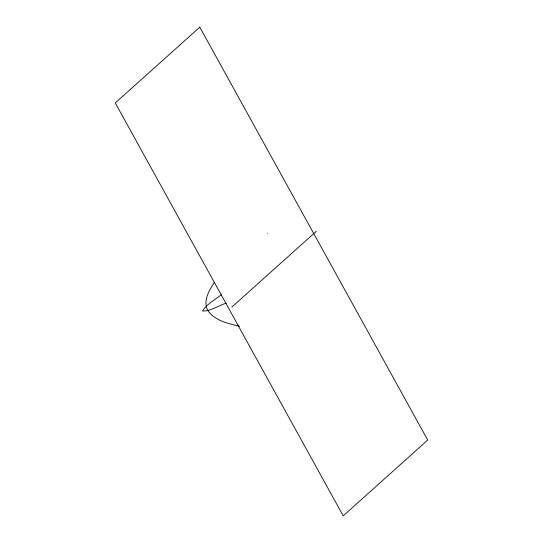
<?xml version="1.0" encoding="UTF-8"?>
<svg xmlns="http://www.w3.org/2000/svg" width="543" height="543" viewBox="0 0 543 543"><rect width="100%" height="100%" fill="white"/><g stroke="black" fill="none" stroke-linecap="round" stroke-linejoin="round"><path stroke-width="0.81" d="M214.566 282.177C209.293 290.159 202.878 300.544 207.602 310.216C214.614 320.669 227.999 323.587 239.524 326.214M231.854 307.06L316.359 231.257M221.272 294.72C215.042 299.926 206.645 304.012 202.491 311.017C210.63 311.343 218.544 305.533 226.322 303.123M267.597 233.293A31.542 1.758 -28.9 0 1 267.747 233.198M199.79 27.15L115.279 102.953L343.21 515.85L427.721 440.047L199.79 27.15"/></g></svg>
